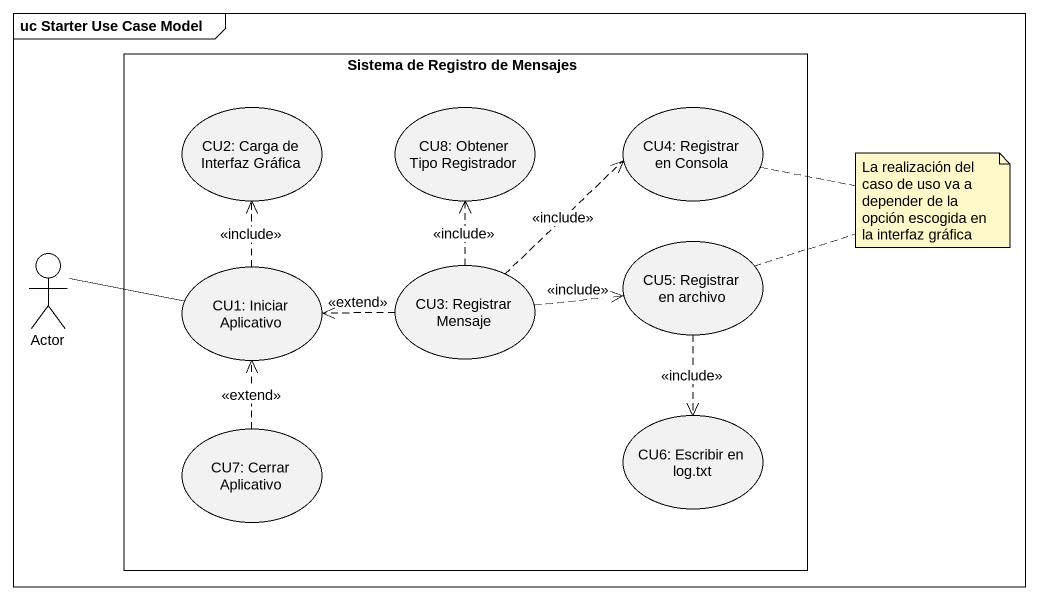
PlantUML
@startuml
mainframe uc Starter Use Case Model
rectangle "Sistema de Registro de Mensajes" as Sistema_de_Registro_de {
  usecase "CU2: Carga de Interfaz Gráfica" as CU2_Carga_de_Interfaz
  usecase "CU8: Obtener Tipo Registrador" as CU8_Obtener_Tipo_Registrador
  usecase "CU4: Registrar en Consola" as CU4_Registrar_en_Consola
  usecase "CU5: Registrar en archivo" as CU5_Registrar_en_archivo
  usecase "CU1: Iniciar Aplicativo" as CU1_Iniciar_Aplicativo
  usecase "CU3: Registrar Mensaje" as CU3_Registrar_Mensaje
  usecase "CU7: Cerrar Aplicativo" as CU7_Cerrar_Aplicativo
  usecase "CU6: Escribir en log.txt" as CU6_Escribir_en_log_txt
}
actor "Actor" as Actor_
Actor_ -right- CU1_Iniciar_Aplicativo
CU5_Registrar_en_archivo ..> CU6_Escribir_en_log_txt : <<include>>
CU1_Iniciar_Aplicativo .up.> CU2_Carga_de_Interfaz : <<include>>
CU3_Registrar_Mensaje .up.> CU8_Obtener_Tipo_Registrador : <<include>>
CU3_Registrar_Mensaje .up.> CU4_Registrar_en_Consola : <<include>>
CU3_Registrar_Mensaje .right.> CU5_Registrar_en_archivo : <<include>>
CU3_Registrar_Mensaje .left.> CU1_Iniciar_Aplicativo : <<extend>>
CU7_Cerrar_Aplicativo .up.> CU1_Iniciar_Aplicativo : <<extend>>
note as N1
  La realización del caso de uso va a depender de la opción escogida en la interfaz gráfica
end note
N1 .. CU4_Registrar_en_Consola
N1 .. CU5_Registrar_en_archivo
@enduml
